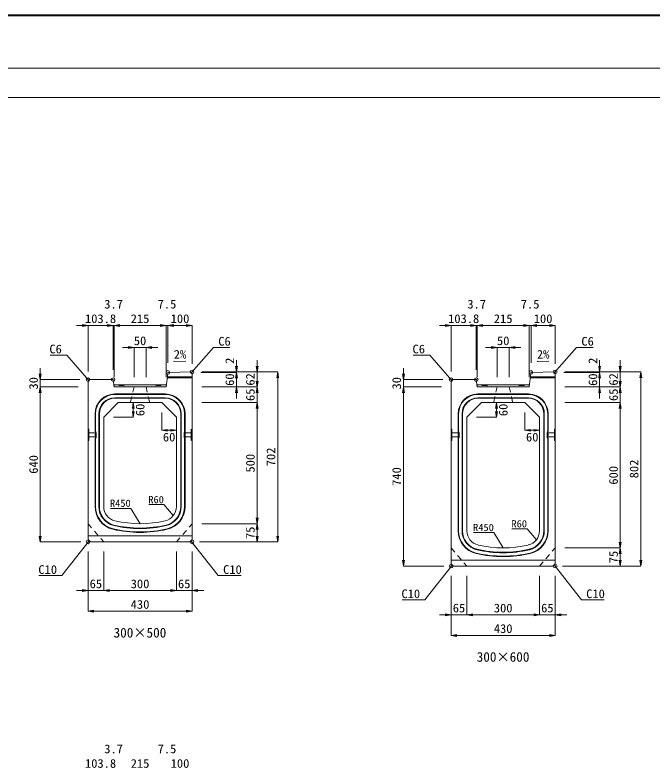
# Model space of a CAD drawing. Units: millimetres at full size. Extents: x -1267 to 18002, y -8037 to 14483.
# Drawn here: x 3784 to 6419, y 2634 to 5743 of the extents above; entities that cross this region are included whole.
import ezdxf
from ezdxf.enums import TextEntityAlignment as Align

# ---------------------------------------------------------------- set-up
doc = ezdxf.new("R2010")
doc.units = ezdxf.units.MM
doc.header["$LTSCALE"] = 30
doc.header["$PDMODE"] = 32
doc.header["$PDSIZE"] = 15
doc.linetypes.add('USER1', pattern=[1.35, 0.75, -0.6])
for name, color, linetype, lineweight in [('インサート', 3, 'USER1', 9), ('図枠', 7, 'Continuous', 5), ('寸法線', 7, 'Continuous', 13), ('引出線', 4, 'Continuous', 13), ('排水孔', 30, 'USER1', 9), ('本体', 2, 'Continuous', 13), ('目地', 132, 'Continuous', 5), ('補助線', 8, 'Continuous', 13)]:
    doc.layers.add(name, color=color, linetype=linetype, lineweight=lineweight)
doc.layers.add('文字', color=7, linetype='Continuous')
doc.styles.add('ＭＳ 明朝', font='')
doc.styles.get('ＭＳ 明朝').set_extended_font_data('MS Mincho')

# ---------------------------------------------------------------- blocks, each defined once
blk = doc.blocks.new('open_arrow')
at = {"color": 0, "linetype": 'Continuous', "lineweight": -2}
blk.add_lwpolyline([(7.5, 1.25), (0, 0), (7.5, -1.25)], dxfattribs=at)

msp = doc.modelspace()

# ---------------------------------------------------------------- linework, layer by layer
at = {"layer": 'インサート'}
for p, q in [((4088.2, 4018.04), (4115.2, 4018.04)), ((4088.2, 4018.04), (4088.2, 4001.04)), ((4118.2, 4022.04), (4115.2, 4022.04)), ((4115.2, 4022.04), (4115.2, 3997.04)), ((4118.2, 3997.04), (4118.2, 4022.04)), ((4481.8, 4022.04), (4484.8, 4022.04)), ((4481.8, 3997.04), (4481.8, 4022.04)), ((4484.8, 4022.04), (4484.8, 3997.04)), ((4511.8, 4018.04), (4484.8, 4018.04)), ((4511.8, 4018.04), (4511.8, 4001.04)), ((5588.2, 4018.04), (5615.2, 4018.04)), ((5588.2, 4018.04), (5588.2, 4001.04)), ((5618.2, 4022.04), (5615.2, 4022.04)), ((5615.2, 4022.04), (5615.2, 3997.04)), ((5618.2, 3997.04), (5618.2, 4022.04)), ((5981.8, 4022.04), (5984.8, 4022.04)), ((5981.8, 3997.04), (5981.8, 4022.04)), ((5984.8, 4022.04), (5984.8, 3997.04)), ((6011.8, 4018.04), (5984.8, 4018.04)), ((6011.8, 4018.04), (6011.8, 4001.04)), ((4088.2, 4001.04), (4115.2, 4001.04)), ((4115.2, 3997.04), (4118.2, 3997.04)), ((4484.8, 3997.04), (4481.8, 3997.04)), ((4511.8, 4001.04), (4484.8, 4001.04)), ((5588.2, 4001.04), (5615.2, 4001.04)), ((5615.2, 3997.04), (5618.2, 3997.04)), ((5984.8, 3997.04), (5981.8, 3997.04)), ((6011.8, 4001.04), (5984.8, 4001.04))]:
    msp.add_line(p, q, dxfattribs=at)
at = {"layer": '図枠', "lineweight": 40}
msp.add_line((400, 5743.2), (8200, 5743.2), dxfattribs=at)
at = {"layer": '図枠', "lineweight": 13}
for p, q in [((700, 5523.2), (7900, 5523.2)), ((700, 5403.2), (7900, 5403.2))]:
    msp.add_line(p, q, dxfattribs=at)
at = {"layer": '寸法線'}
for p, q in [((4037, 4461.28), (4188.75, 4461.28)), ((4085, 4271.54), (4085, 4461.28)), ((4140.75, 4461.28), (4240.5, 4461.28)), ((4188.75, 4277.54), (4188.75, 4461.28)), ((4188.75, 4277.54), (4188.75, 4461.28)), ((4192.5, 4247.54), (4192.5, 4461.28)), ((4192.5, 4461.28), (4407.5, 4461.28)), ((4192.5, 4247.54), (4192.5, 4461.28)), ((4359.5, 4461.28), (4463, 4461.28)), ((4407.5, 4247.54), (4407.5, 4461.28)), ((4407.5, 4247.54), (4407.5, 4461.28)), ((4415, 4307.54), (4415, 4461.28)), ((4415, 4461.28), (4515, 4461.28)), ((4415, 4307.54), (4415, 4461.28)), ((4515, 4303.54), (4515, 4461.28)), ((5537, 4461.28), (5688.75, 4461.28)), ((5585, 4271.54), (5585, 4461.28)), ((5640.75, 4461.28), (5740.5, 4461.28)), ((5688.75, 4277.54), (5688.75, 4461.28)), ((5688.75, 4277.54), (5688.75, 4461.28)), ((5692.5, 4247.54), (5692.5, 4461.28)), ((5692.5, 4461.28), (5907.5, 4461.28)), ((5692.5, 4247.54), (5692.5, 4461.28)), ((5859.5, 4461.28), (5963, 4461.28)), ((5907.5, 4247.54), (5907.5, 4461.28)), ((5907.5, 4247.54), (5907.5, 4461.28)), ((5915, 4307.54), (5915, 4461.28)), ((5915, 4461.28), (6015, 4461.28)), ((5915, 4307.54), (5915, 4461.28)), ((6015, 4303.54), (6015, 4461.28)), ((4227, 4370.09), (4373, 4370.09)), ((4275, 4247.54), (4275, 4370.09)), ((4325, 4247.54), (4325, 4370.09)), ((5727, 4370.09), (5873, 4370.09)), ((5775, 4247.54), (5775, 4370.09)), ((5825, 4247.54), (5825, 4370.09)), ((4698.51, 4219.54), (4698.51, 4317.54)), ((4783.51, 4159.54), (4783.51, 4317.54)), ((6198.51, 4219.54), (6198.51, 4317.54)), ((6283.51, 4159.54), (6283.51, 4317.54)), ((3887.87, 4159.54), (3887.87, 4285.54)), ((4550.92, 4267.54), (4698.51, 4267.54)), ((4550.92, 4267.54), (4698.51, 4267.54)), ((4555, 4269.54), (4783.51, 4269.54)), ((4555, 4269.54), (4868.51, 4269.54)), ((4555, 4269.54), (4698.51, 4269.54)), ((4698.51, 4159.54), (4698.51, 4267.54)), ((4868.51, 3567.54), (4868.51, 4269.54)), ((5387.87, 4159.54), (5387.87, 4285.54)), ((6050.92, 4267.54), (6198.51, 4267.54)), ((6050.92, 4267.54), (6198.51, 4267.54)), ((6055, 4269.54), (6283.51, 4269.54)), ((6055, 4269.54), (6368.51, 4269.54)), ((6055, 4269.54), (6198.51, 4269.54)), ((6198.51, 4159.54), (6198.51, 4267.54)), ((6368.51, 3467.54), (6368.51, 4269.54)), ((4051, 4237.54), (3887.87, 4237.54)), ((4783.51, 4094.54), (4783.51, 4255.54)), ((5551, 4237.54), (5387.87, 4237.54)), ((6283.51, 4094.54), (6283.51, 4255.54)), ((3887.87, 3567.54), (3887.87, 4207.54)), ((4045, 4207.54), (3887.87, 4207.54)), ((4045, 4207.54), (3887.87, 4207.54)), ((4555, 4207.54), (4783.51, 4207.54)), ((4555, 4207.54), (4783.51, 4207.54)), ((4555, 4207.54), (4698.51, 4207.54)), ((5387.87, 3467.54), (5387.87, 4207.54)), ((5545, 4207.54), (5387.87, 4207.54)), ((5545, 4207.54), (5387.87, 4207.54)), ((6055, 4207.54), (6283.51, 4207.54)), ((6055, 4207.54), (6283.51, 4207.54)), ((6055, 4207.54), (6198.51, 4207.54)), ((4272.17, 4082.54), (4272.17, 4142.54)), ((4555, 4142.54), (4783.51, 4142.54)), ((4555, 4142.54), (4783.51, 4142.54)), ((4783.51, 3642.54), (4783.51, 4142.54)), ((5772.17, 4082.54), (5772.17, 4142.54)), ((6055, 4142.54), (6283.51, 4142.54)), ((6055, 4142.54), (6283.51, 4142.54)), ((6283.51, 3542.54), (6283.51, 4142.54)), ((4190, 4082.54), (4272.17, 4082.54)), ((4390, 4102.54), (4390, 4028.31)), ((5690, 4082.54), (5772.17, 4082.54)), ((5890, 4102.54), (5890, 4028.31)), ((4390, 4028.31), (4450, 4028.31)), ((5890, 4028.31), (5950, 4028.31)), ((4555, 3642.54), (4783.51, 3642.54)), ((4555, 3642.54), (4783.51, 3642.54)), ((4783.51, 3567.54), (4783.51, 3642.54)), ((4055, 3567.54), (3887.87, 3567.54)), ((4545, 3567.54), (4783.51, 3567.54)), ((4545, 3567.54), (4868.51, 3567.54)), ((4085, 3527.54), (4085, 3366.39)), ((4085, 3527.54), (4085, 3281.39)), ((4150, 3527.54), (4150, 3366.39)), ((4150, 3527.54), (4150, 3366.39)), ((4450, 3527.54), (4450, 3366.39)), ((4450, 3527.54), (4450, 3366.39)), ((4515, 3527.54), (4515, 3366.39)), ((4515, 3527.54), (4515, 3281.39)), ((6055, 3542.54), (6283.51, 3542.54)), ((6055, 3542.54), (6283.51, 3542.54)), ((6283.51, 3467.54), (6283.51, 3542.54)), ((5555, 3467.54), (5387.87, 3467.54)), ((6045, 3467.54), (6283.51, 3467.54)), ((6045, 3467.54), (6368.51, 3467.54)), ((5585, 3427.54), (5585, 3266.39)), ((5585, 3427.54), (5585, 3181.39)), ((5650, 3427.54), (5650, 3266.39)), ((5650, 3427.54), (5650, 3266.39)), ((5950, 3427.54), (5950, 3266.39)), ((5950, 3427.54), (5950, 3266.39)), ((6015, 3427.54), (6015, 3266.39)), ((6015, 3427.54), (6015, 3181.39)), ((4037, 3366.39), (4198, 3366.39)), ((4150, 3366.39), (4450, 3366.39)), ((4402, 3366.39), (4563, 3366.39)), ((4085, 3281.39), (4515, 3281.39)), ((5537, 3266.39), (5698, 3266.39)), ((5650, 3266.39), (5950, 3266.39)), ((5902, 3266.39), (6063, 3266.39)), ((5585, 3181.39), (6015, 3181.39))]:
    msp.add_line(p, q, dxfattribs=at)
at = {"layer": '引出線'}
for points in [[(4512, 4266.48), (4603.03, 4370.8), (4671.38, 4370.8)], [(6012, 4266.48), (6103.03, 4370.8), (6171.38, 4370.8)], [(4088, 4234.54), (3996.97, 4338.86), (3928.62, 4338.86)], [(5588, 4234.54), (5496.97, 4338.86), (5428.62, 4338.86)], [(4439.91, 4312.98), (4488.62, 4313.96), (4439.88, 4312.98)], [(5939.91, 4312.98), (5988.62, 4313.96), (5939.88, 4312.98)], [(4300, 3642.54), (4261.49, 3706.09), (4177.31, 3706.09)], [(4437.07, 3675.86), (4398.48, 3721.26), (4336.25, 3721.26)], [(5937.07, 3575.86), (5898.48, 3621.26), (5836.25, 3621.26)], [(5800, 3542.54), (5761.49, 3606.09), (5677.31, 3606.09)], [(4090, 3572.54), (3977.02, 3428.11), (3882.35, 3428.11)], [(4510, 3572.54), (4622.98, 3428.11), (4717.65, 3428.11)], [(5590, 3472.54), (5477.02, 3328.11), (5382.35, 3328.11)], [(6010, 3472.54), (6122.98, 3328.11), (6217.65, 3328.11)]]:
    msp.add_lwpolyline(points, dxfattribs=at)
at = {"layer": '排水孔'}
for p, q in [((4275, 4207.54), (4191.5, 4215.54)), ((4275, 4207.54), (4260, 4142.54)), ((4325, 4207.54), (4408.5, 4215.54)), ((4325, 4207.54), (4340, 4142.54)), ((5775, 4207.54), (5691.5, 4215.54)), ((5775, 4207.54), (5760, 4142.54)), ((5825, 4207.54), (5908.5, 4215.54)), ((5825, 4207.54), (5840, 4142.54))]:
    msp.add_line(p, q, dxfattribs=at)
at = {"layer": '本体'}
for p, q in [((4407.5, 4207.54), (4414.36, 4262.39)), ((4509, 4269.42), (4420.19, 4267.64)), ((4509, 4269.42), (4515, 4263.54)), ((4515, 3577.54), (4515, 4263.54)), ((5907.5, 4207.54), (5914.36, 4262.39)), ((6009, 4269.42), (5920.19, 4267.64)), ((6009, 4269.42), (6015, 4263.54)), ((6015, 3477.54), (6015, 4263.54)), ((4091, 4237.54), (4085, 4231.54)), ((4085, 4231.54), (4085, 3577.54)), ((4091, 4237.54), (4188.75, 4237.54)), ((4192.5, 4207.54), (4188.75, 4237.54)), ((5591, 4237.54), (5585, 4231.54)), ((5585, 4231.54), (5585, 3477.54)), ((5591, 4237.54), (5688.75, 4237.54)), ((5692.5, 4207.54), (5688.75, 4237.54)), ((4192.5, 4207.54), (4407.5, 4207.54)), ((5692.5, 4207.54), (5907.5, 4207.54)), ((4150, 4082.54), (4210, 4142.54)), ((4210, 4142.54), (4390, 4142.54)), ((4390, 4142.54), (4450, 4082.54)), ((5650, 4082.54), (5710, 4142.54)), ((5710, 4142.54), (5890, 4142.54)), ((5890, 4142.54), (5950, 4082.54)), ((4150, 4082.54), (4150, 3713.07)), ((4450, 3713.07), (4450, 4082.54)), ((5650, 4082.54), (5650, 3613.07)), ((5950, 3613.07), (5950, 4082.54)), ((4085, 3577.54), (4095, 3567.54)), ((4505, 3567.54), (4515, 3577.54)), ((4095, 3567.54), (4505, 3567.54)), ((5585, 3477.54), (5595, 3467.54)), ((5595, 3467.54), (6005, 3467.54)), ((6005, 3467.54), (6015, 3477.54))]:
    msp.add_line(p, q, dxfattribs=at)
at = {"layer": '本体', "lineweight": 9}
for p, q in [((4191.5, 4215.54), (4408.5, 4215.54)), ((5691.5, 4215.54), (5908.5, 4215.54)), ((4085, 4034.04), (4088.2, 4032.04)), ((4088.2, 4032.04), (4088.2, 3987.04)), ((4515, 4034.04), (4511.8, 4032.04)), ((4511.8, 4032.04), (4511.8, 3987.04)), ((5585, 4034.04), (5588.2, 4032.04)), ((5588.2, 4032.04), (5588.2, 3987.04)), ((6015, 4034.04), (6011.8, 4032.04)), ((6011.8, 4032.04), (6011.8, 3987.04)), ((4088.2, 3987.04), (4085, 3985.04)), ((4511.8, 3987.04), (4515, 3985.04)), ((5588.2, 3987.04), (5585, 3985.04)), ((6011.8, 3987.04), (6015, 3985.04)), ((4085, 3592.54), (4515, 3592.54)), ((5585, 3492.54), (6015, 3492.54))]:
    msp.add_line(p, q, dxfattribs=at)
at = {"layer": '本体', "linetype": 'USER1', "lineweight": 9}
for p, q in [((4085, 3642.54), (4150, 3567.54)), ((4450, 3567.54), (4515, 3642.54)), ((5585, 3542.54), (5650, 3467.54)), ((5950, 3467.54), (6015, 3542.54))]:
    msp.add_line(p, q, dxfattribs=at)
at = {"layer": '本体'}
for centre, radius, start, end in [((4420.31, 4261.65), 6, 91.14576, 172.87498), ((5920.31, 4261.65), 6, 91.14576, 172.87498), ((4210, 3713.07), 60, 180, 256.65764), ((4390, 3713.07), 60, 283.34236, 0), ((4300, 4092.54), 450, 256.65764, 283.34236), ((5710, 3613.07), 60, 180, 256.65764), ((5890, 3613.07), 60, 283.34236, 0), ((5800, 3992.54), 450, 256.65764, 283.34236)]:
    msp.add_arc(centre, radius, start, end, dxfattribs=at)
at = {"layer": '目地'}
for p, q in [((4515, 4245.54), (4412.25, 4245.54)), ((4515, 4249.54), (4412.75, 4249.54)), ((6015, 4245.54), (5912.25, 4245.54)), ((6015, 4249.54), (5912.75, 4249.54)), ((4404, 4178.54), (4196, 4178.54)), ((4404, 4176.54), (4196, 4176.54)), ((5904, 4178.54), (5696, 4178.54)), ((5904, 4176.54), (5696, 4176.54)), ((4404, 4162.54), (4196, 4162.54)), ((4404, 4160.54), (4196, 4160.54)), ((5904, 4162.54), (5696, 4162.54)), ((5904, 4160.54), (5696, 4160.54)), ((4114, 4096.54), (4114, 3713.07)), ((4116, 4096.54), (4116, 3713.07)), ((4130, 4096.54), (4130, 3713.07)), ((4132, 4096.54), (4132, 3713.07)), ((4468, 3713.07), (4468, 4096.54)), ((4470, 3713.07), (4470, 4096.54)), ((4484, 3713.07), (4484, 4096.54)), ((4486, 3713.07), (4486, 4096.54)), ((5614, 4096.54), (5614, 3613.07)), ((5616, 4096.54), (5616, 3613.07)), ((5630, 4096.54), (5630, 3613.07)), ((5632, 4096.54), (5632, 3613.07)), ((5968, 3613.07), (5968, 4096.54)), ((5970, 3613.07), (5970, 4096.54)), ((5984, 3613.07), (5984, 4096.54)), ((5986, 3613.07), (5986, 4096.54))]:
    msp.add_line(p, q, dxfattribs=at)
for centre, radius, start, end in [((4196, 4096.54), 82, 90, 180), ((4196, 4096.54), 80, 90, 180), ((4404, 4096.54), 82, 0, 90), ((4404, 4096.54), 80, 0, 90), ((5696, 4096.54), 82, 90, 180), ((5696, 4096.54), 80, 90, 180), ((5904, 4096.54), 82, 0, 90), ((5904, 4096.54), 80, 0, 90), ((4196, 4096.54), 66, 90, 180), ((4196, 4096.54), 64, 90, 180), ((4404, 4096.54), 66, 0, 90), ((4404, 4096.54), 64, 0, 90), ((5696, 4096.54), 66, 90, 180), ((5696, 4096.54), 64, 90, 180), ((5904, 4096.54), 66, 0, 90), ((5904, 4096.54), 64, 0, 90), ((4210, 3713.07), 96, 180, 256.65764), ((4210, 3713.07), 94, 180, 256.65764), ((4210, 3713.07), 80, 180, 256.65764), ((4210, 3713.07), 78, 180, 256.65764), ((4390, 3713.07), 78, 283.34236, 360), ((4390, 3713.07), 80, 283.34236, 360), ((4390, 3713.07), 94, 283.34236, 0), ((4390, 3713.07), 96, 283.34236, 0), ((4300, 4092.54), 486, 256.65764, 283.34236), ((4300, 4092.54), 484, 256.65764, 283.34236), ((4300, 4092.54), 470, 256.65764, 283.34236), ((4300, 4092.54), 468, 256.65764, 283.34236), ((5710, 3613.07), 96, 180, 256.65764), ((5710, 3613.07), 94, 180, 256.65764), ((5710, 3613.07), 80, 180, 256.65764), ((5710, 3613.07), 78, 180, 256.65764), ((5890, 3613.07), 78, 283.34236, 360), ((5890, 3613.07), 80, 283.34236, 360), ((5890, 3613.07), 94, 283.34236, 0), ((5890, 3613.07), 96, 283.34236, 0), ((5800, 3992.54), 486, 256.65764, 283.34236), ((5800, 3992.54), 484, 256.65764, 283.34236), ((5800, 3992.54), 470, 256.65764, 283.34236), ((5800, 3992.54), 468, 256.65764, 283.34236)]:
    msp.add_arc(centre, radius, start, end, dxfattribs=at)
at = {"layer": '補助線'}
for p in [(4415, 4267.54), (4515, 4269.54), (5915, 4267.54), (6015, 4269.54), (4085, 4237.54), (4188.75, 4237.54), (5585, 4237.54), (5688.75, 4237.54), (4085, 3567.54), (4515, 3567.54), (5585, 3467.54), (6015, 3467.54)]:
    msp.add_point(p, dxfattribs=at)

# ---------------------------------------------------------------- block references
at = {"layer": '寸法線', "xscale": 3.2, "yscale": 3.2}
for p, rotation in [((4085, 4461.28), 180), ((4188.75, 4461.28), 180), ((4188.75, 4461.28), 180), ((4407.5, 4461.28), 180), ((4407.5, 4461.28), 180), ((4515, 4461.28), 180), ((5585, 4461.28), 180), ((5688.75, 4461.28), 180), ((5688.75, 4461.28), 180), ((5907.5, 4461.28), 180), ((5907.5, 4461.28), 180), ((6015, 4461.28), 180), ((4275, 4370.09), 180), ((5775, 4370.09), 180), ((4698.51, 4269.54), 90), ((4783.51, 4269.54), 90), ((6198.51, 4269.54), 90), ((6283.51, 4269.54), 90), ((3887.87, 4237.54), 90), ((4698.51, 4267.54), 270), ((4698.51, 4267.54), 270), ((4868.51, 4269.54), 270), ((5387.87, 4237.54), 90), ((6198.51, 4267.54), 270), ((6198.51, 4267.54), 270), ((6368.51, 4269.54), 270), ((4783.51, 4207.54), 90), ((6283.51, 4207.54), 90), ((3887.87, 4207.54), 270), ((3887.87, 4207.54), 270), ((4698.51, 4207.54), 270), ((4783.51, 4207.54), 270), ((5387.87, 4207.54), 270), ((5387.87, 4207.54), 270), ((6198.51, 4207.54), 270), ((6283.51, 4207.54), 270), ((4272.17, 4142.54), 270), ((4783.51, 4142.54), 270), ((4783.51, 4142.54), 270), ((5772.17, 4142.54), 270), ((6283.51, 4142.54), 270), ((6283.51, 4142.54), 270), ((4272.17, 4082.54), 90), ((5772.17, 4082.54), 90), ((4450, 4028.31), 180), ((5950, 4028.31), 180), ((4783.51, 3642.54), 90), ((4783.51, 3642.54), 270), ((3887.87, 3567.54), 90), ((4783.51, 3567.54), 90), ((4868.51, 3567.54), 90), ((6283.51, 3542.54), 90), ((6283.51, 3542.54), 270), ((5387.87, 3467.54), 90), ((6283.51, 3467.54), 90), ((6368.51, 3467.54), 90), ((4085, 3366.39), 180), ((4450, 3366.39), 180), ((4450, 3366.39), 180), ((4515, 3281.39), 180), ((5585, 3266.39), 180), ((5950, 3266.39), 180), ((5950, 3266.39), 180), ((6015, 3181.39), 180)]:
    msp.add_blockref('open_arrow', p, dxfattribs=dict(at, rotation=rotation))
for p in [(4192.5, 4461.28), (4192.5, 4461.28), (4415, 4461.28), (4415, 4461.28), (5692.5, 4461.28), (5692.5, 4461.28), (5915, 4461.28), (5915, 4461.28), (4325, 4370.09), (5825, 4370.09), (4390, 4028.31), (5890, 4028.31), (4150, 3366.39), (4150, 3366.39), (4515, 3366.39), (4085, 3281.39), (5650, 3266.39), (5650, 3266.39), (6015, 3266.39), (5585, 3181.39)]:
    msp.add_blockref('open_arrow', p, dxfattribs=at)
at = {"layer": '引出線'}
for p, xscale, yscale, rotation in [((4439.91, 4312.98), 0.16, 0.16, 1.1), ((5939.91, 4312.98), 0.16, 0.16, 1.1), ((4512, 4266.48), 0.16, 0.16, 48.9), ((6012, 4266.48), 0.16, 0.16, 48.9), ((4088, 4234.54), 0.16, 0.16, 131.1), ((5588, 4234.54), 0.16, 0.16, 131.1), ((4437.07, 3675.86), 0.133, 0.133, 130.4), ((4300, 3642.54), 0.133, 0.133, 121.2), ((5937.07, 3575.86), 0.133, 0.133, 130.4), ((4090, 3572.54), 0.16, 0.16, 232), ((4510, 3572.54), 0.16, 0.16, 308), ((5800, 3542.54), 0.133, 0.133, 121.2), ((5590, 3472.54), 0.16, 0.16, 232), ((6010, 3472.54), 0.16, 0.16, 308)]:
    msp.add_blockref('open_arrow', p, dxfattribs=dict(at, xscale=xscale, yscale=yscale, rotation=rotation))

# ---------------------------------------------------------------- texts
at = {"layer": '寸法線', "style": 'ＭＳ 明朝', "width": 1.05}
for s, p in [('3.7', (4190.62, 4549.28)), ('7.5', (4411.25, 4549.28)), ('3.7', (5690.62, 4549.28)), ('7.5', (5911.25, 4549.28)), ('103.8', (4136.88, 4489.28)), ('215', (4300, 4489.28)), ('100', (4465, 4489.28)), ('103.8', (5636.88, 4489.28)), ('215', (5800, 4489.28)), ('100', (5965, 4489.28)), ('50', (4300, 4398.09)), ('50', (5800, 4398.09)), ('60', (4420, 4000.31)), ('60', (5920, 4000.31)), ('65', (4117.5, 3394.39)), ('300', (4300, 3394.39)), ('65', (4482.5, 3394.39)), ('430', (4300, 3309.39)), ('65', (5617.5, 3294.39)), ('300', (5800, 3294.39)), ('65', (5982.5, 3294.39)), ('430', (5800, 3209.39)), ('3.7', (4190.62, 2712.6)), ('7.5', (4411.25, 2712.6)), ('103.8', (4136.88, 2652.6)), ('215', (4300, 2652.6)), ('100', (4465, 2652.6))]:
    msp.add_text(s, height=36.03, dxfattribs=at).set_placement(p, align=Align.MIDDLE_CENTER)
for s, p in [('2', (4670.51, 4315.46)), ('2', (6170.51, 4315.46)), ('60', (4670.51, 4237.54)), ('62', (4755.51, 4238.54)), ('60', (6170.51, 4237.54)), ('62', (6255.51, 4238.54)), ('30', (3859.87, 4222.54)), ('30', (5359.87, 4222.54)), ('65', (4755.51, 4175.04)), ('65', (6255.51, 4175.04)), ('60', (4300.17, 4112.54)), ('60', (5800.17, 4112.54)), ('702', (4840.51, 3918.54)), ('640', (3859.87, 3887.54)), ('500', (4755.51, 3892.54)), ('802', (6340.51, 3868.54)), ('740', (5359.87, 3837.54)), ('600', (6255.51, 3842.54)), ('75', (4755.51, 3605.04)), ('75', (6255.51, 3505.04))]:
    msp.add_text(s, height=36.03, rotation=90, dxfattribs=at).set_placement(p, align=Align.MIDDLE_CENTER)
at = {"layer": '引出線', "style": 'ＭＳ 明朝', "width": 1.05}
for s, p in [('C6', (4623.03, 4414)), ('C6', (6123.03, 4414)), ('C10', (4642.98, 3471.31)), ('C10', (6142.98, 3371.31))]:
    msp.add_text(s, height=36.03, dxfattribs=at).set_placement(p, align=Align.TOP_LEFT)
for s, height, p in [('C6', 36.03, (3976.97, 4382.06)), ('C6', 36.03, (5476.97, 4382.06)), ('R450', 30.02, (4261.49, 3742.09)), ('R60', 30.02, (4398.48, 3757.26)), ('R450', 30.02, (5761.49, 3642.09)), ('R60', 30.02, (5898.48, 3657.26)), ('C10', 36.03, (3957.02, 3471.31)), ('C10', 36.03, (5457.02, 3371.31))]:
    msp.add_text(s, height=height, dxfattribs=at).set_placement(p, align=Align.TOP_RIGHT)
for p in [(4438.94, 4359.87), (5938.94, 4359.87)]:
    msp.add_text('2%', height=36.03, rotation=1.146, dxfattribs=at).set_placement(p, align=Align.TOP_LEFT)
at = {"layer": '文字', "style": 'ＭＳ 明朝'}
for s, p in [('300×500', (4299.52, 3192.57)), ('300×600', (5799.52, 3092.57))]:
    msp.add_text(s, height=40.03, dxfattribs=at).set_placement(p, align=Align.MIDDLE_CENTER)

doc.saveas('drawing.dxf')
